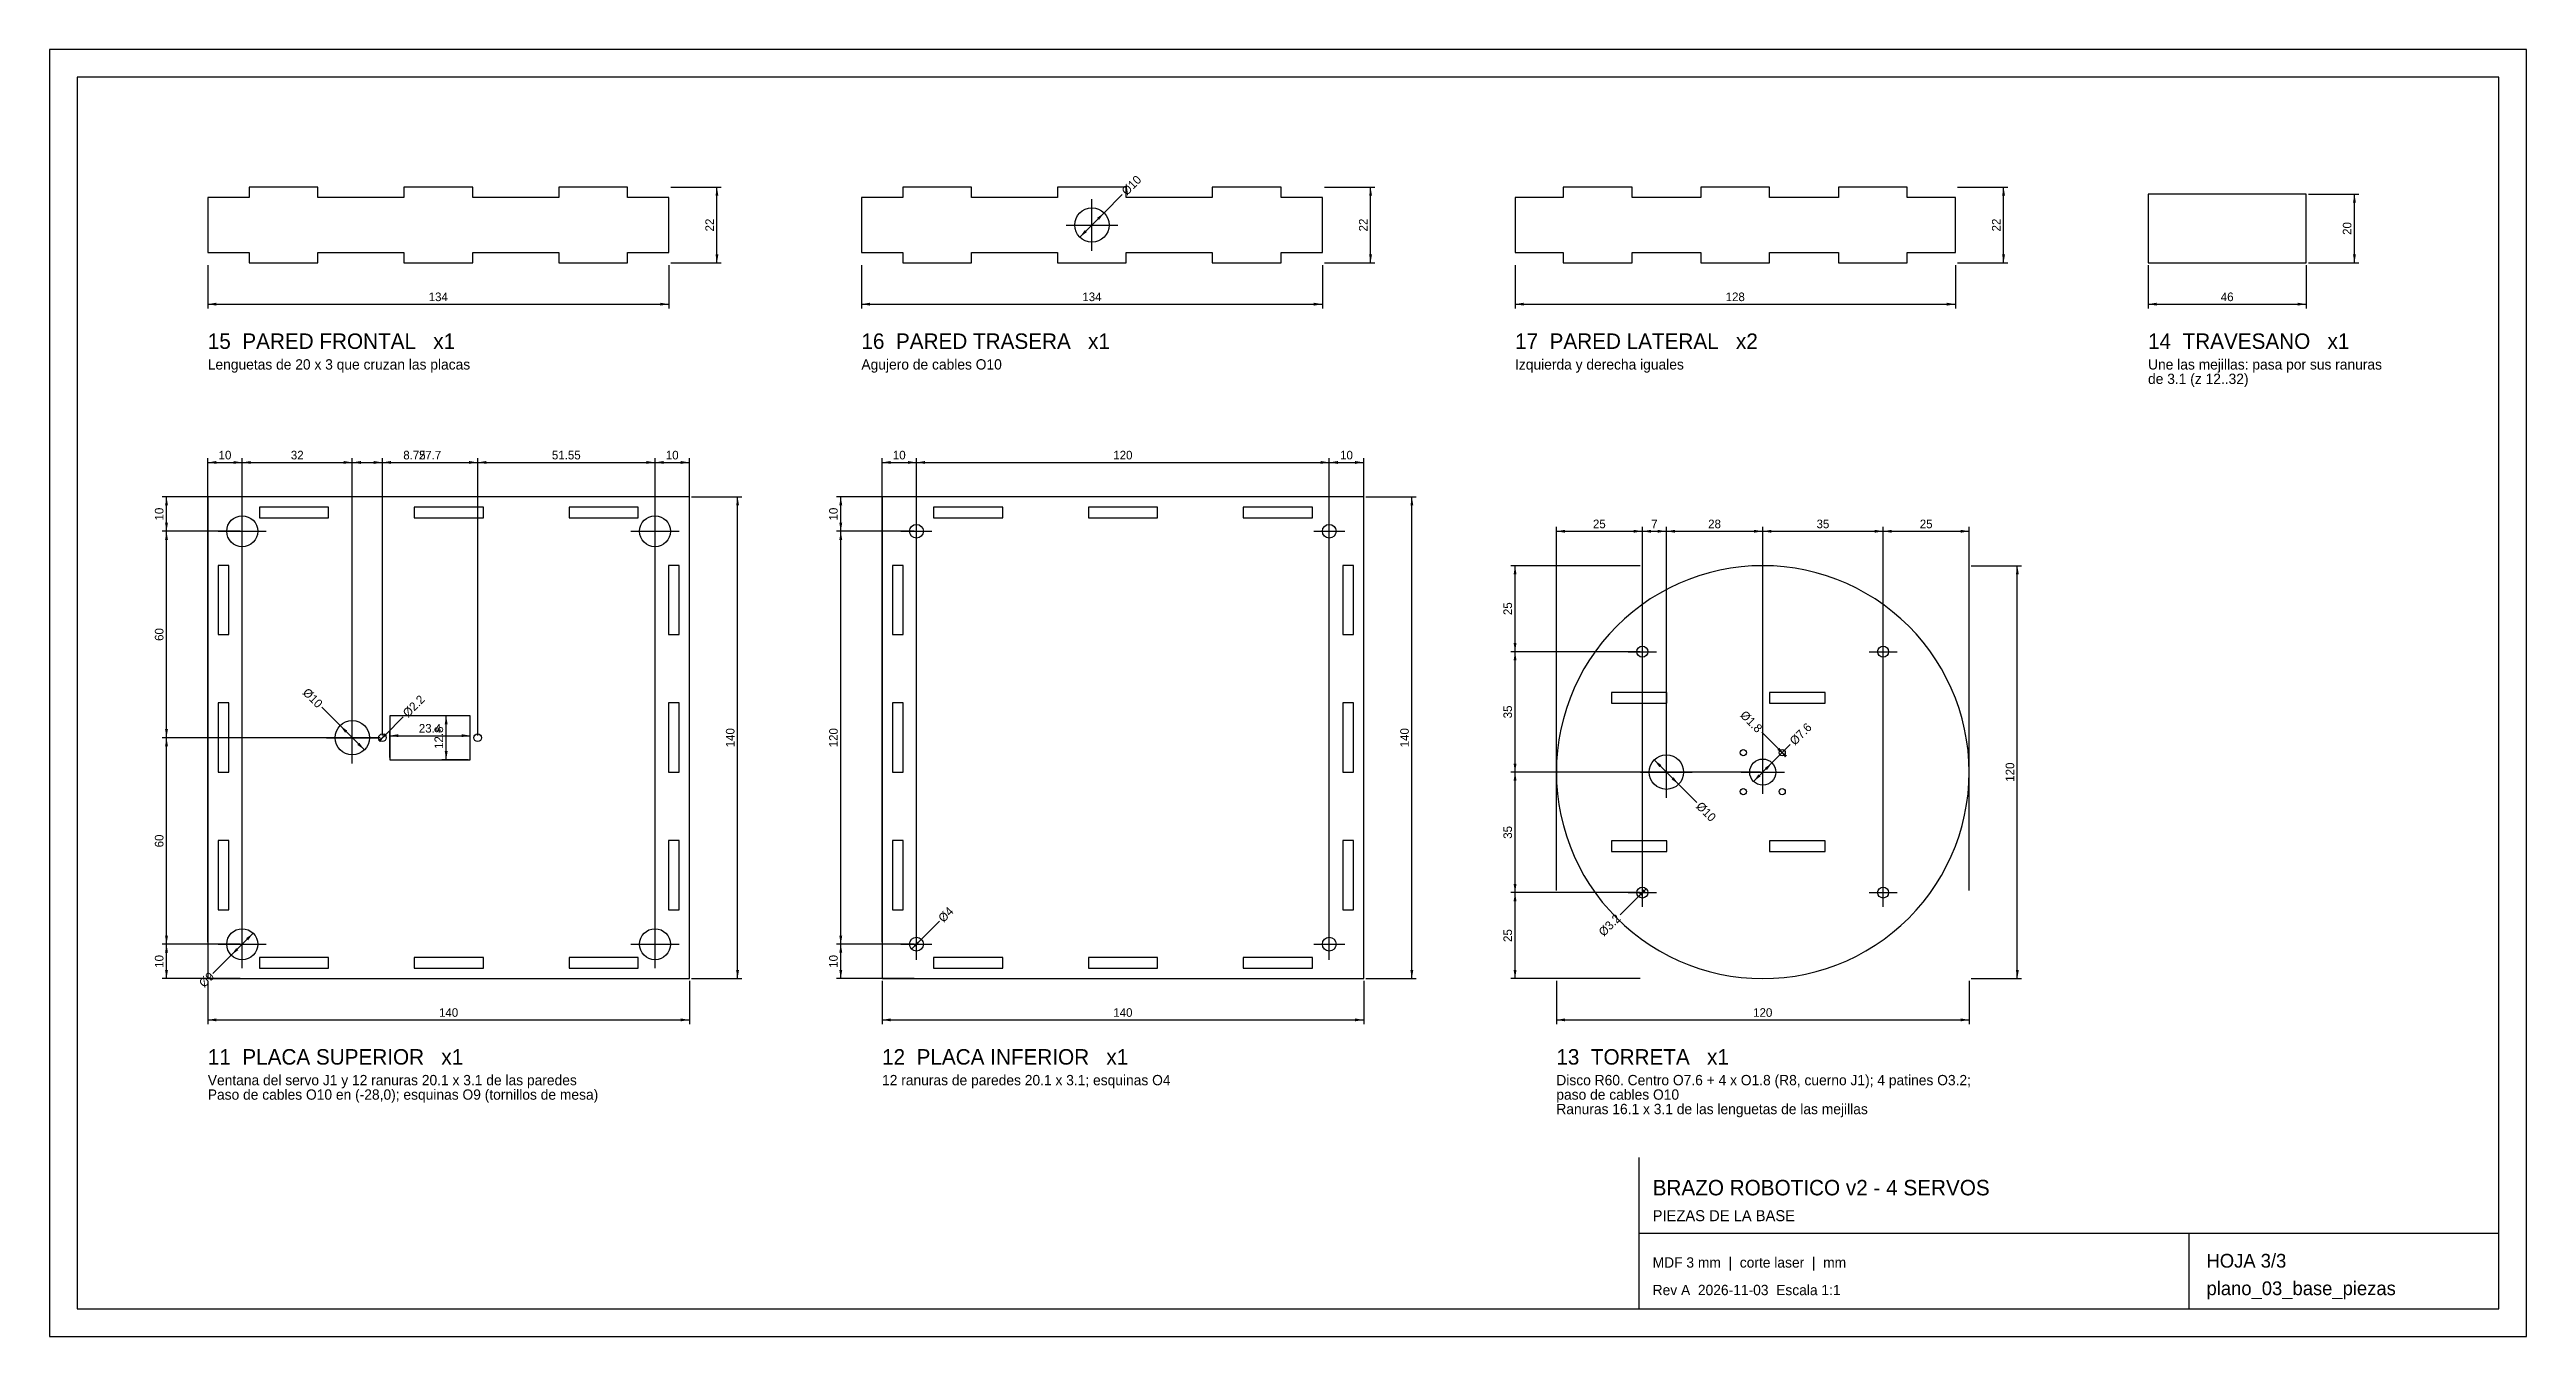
# Model space of a CAD drawing. Header units: millimetres. Extents: x 0 to 720, y 0 to 374.
import ezdxf

# ---------------------------------------------------------------- set-up
doc = ezdxf.new("R2010")
doc.units = ezdxf.units.MM
doc.linetypes.add('CENTER', pattern=[25, 16, -3, 3, -3])
for name, color, linetype in [('CONTORNO', 7, 'Continuous'), ('COTAS', 4, 'Continuous'), ('EJES', 1, 'CENTER'), ('MARCO', 7, 'Continuous'), ('TEXTO', 3, 'Continuous')]:
    doc.layers.add(name, color=color, linetype=linetype)
doc.dimstyles.new('ESC1_0', dxfattribs={"dimtxt": 2.5, "dimasz": 2.5, "dimexe": 1.25, "dimexo": 0.625, "dimtad": 1, "dimdsep": 46, "dimtxsty": 'Standard', "dimcen": 2.5, "dimadec": 0, "dimazin": 0, "dimtfac": 1, "dimtdec": 4, "dimtmove": 0, "dimatfit": 3, "dimfxl": 1, "dimtzin": 0, "dimarcsym": 0})

# ---------------------------------------------------------------- blocks, each defined once
blk = doc.blocks.new('*D1')
at = {"layer": 'COTAS', "color": 0}
for p, q in [((46, 103.38), (46, 90.75)), ((186, 103.38), (186, 90.75)), ((46, 92), (186, 92))]:
    blk.add_line(p, q, dxfattribs=at)
for points in [[(46, 92), (48.5, 91.58), (48.5, 92.42)], [(186, 92), (183.5, 92.42), (183.5, 91.58)]]:
    blk.add_solid(points, dxfattribs=at)
at = {"layer": 'COTAS', "color": 0, "insert": (116, 94.12), "char_height": 2.5, "attachment_point": 5}
blk.add_mtext('140', dxfattribs=at)
blk = doc.blocks.new('*D2')
at = {"layer": 'COTAS', "color": 0}
for p, q in [((186.62, 244), (201.25, 244)), ((200, 104), (200, 244)), ((186.62, 104), (201.25, 104))]:
    blk.add_line(p, q, dxfattribs=at)
for points in [[(200, 244), (199.58, 241.5), (200.42, 241.5)], [(200, 104), (200.42, 106.5), (199.58, 106.5)]]:
    blk.add_solid(points, dxfattribs=at)
at = {"layer": 'COTAS', "color": 0, "insert": (197.88, 174), "char_height": 2.5, "attachment_point": 5, "rotation": 90}
blk.add_mtext('140', dxfattribs=at)
blk = doc.blocks.new('*D3')
at = {"layer": 'COTAS', "color": 0}
for p, q in [((46, 114.62), (46, 255.25)), ((46, 254), (56, 254)), ((56, 114.62), (56, 255.25))]:
    blk.add_line(p, q, dxfattribs=at)
for points in [[(46, 254), (48.5, 253.58), (48.5, 254.42)], [(56, 254), (53.5, 254.42), (53.5, 253.58)]]:
    blk.add_solid(points, dxfattribs=at)
at = {"layer": 'COTAS', "color": 0, "insert": (51, 256.12), "char_height": 2.5, "attachment_point": 5}
blk.add_mtext('10', dxfattribs=at)
blk = doc.blocks.new('*D4')
at = {"layer": 'COTAS', "color": 0}
for p, q in [((56, 114.62), (56, 255.25)), ((56, 254), (88, 254)), ((88, 174.62), (88, 255.25))]:
    blk.add_line(p, q, dxfattribs=at)
for points in [[(56, 254), (58.5, 253.58), (58.5, 254.42)], [(88, 254), (85.5, 254.42), (85.5, 253.58)]]:
    blk.add_solid(points, dxfattribs=at)
at = {"layer": 'COTAS', "color": 0, "insert": (72, 256.12), "char_height": 2.5, "attachment_point": 5}
blk.add_mtext('32', dxfattribs=at)
blk = doc.blocks.new('*D5')
at = {"layer": 'COTAS', "color": 0}
for p, q in [((88, 174.62), (88, 255.25)), ((88, 254), (96.75, 254)), ((96.75, 174.62), (96.75, 255.25)), ((96.75, 254), (101.75, 254))]:
    blk.add_line(p, q, dxfattribs=at)
for points in [[(88, 254), (90.5, 253.58), (90.5, 254.42)], [(96.75, 254), (94.25, 254.42), (94.25, 253.58)]]:
    blk.add_solid(points, dxfattribs=at)
at = {"layer": 'COTAS', "color": 0, "insert": (106.08, 256.12), "char_height": 2.5, "attachment_point": 5}
blk.add_mtext('8.75', dxfattribs=at)
blk = doc.blocks.new('*D6')
at = {"layer": 'COTAS', "color": 0}
for p, q in [((96.75, 174.62), (96.75, 255.25)), ((96.75, 254), (124.45, 254)), ((124.45, 174.62), (124.45, 255.25))]:
    blk.add_line(p, q, dxfattribs=at)
for points in [[(96.75, 254), (99.25, 253.58), (99.25, 254.42)], [(124.45, 254), (121.95, 254.42), (121.95, 253.58)]]:
    blk.add_solid(points, dxfattribs=at)
at = {"layer": 'COTAS', "color": 0, "insert": (110.6, 256.12), "char_height": 2.5, "attachment_point": 5}
blk.add_mtext('27.7', dxfattribs=at)
blk = doc.blocks.new('*D7')
at = {"layer": 'COTAS', "color": 0}
for p, q in [((124.45, 174.62), (124.45, 255.25)), ((124.45, 254), (176, 254)), ((176, 114.62), (176, 255.25))]:
    blk.add_line(p, q, dxfattribs=at)
for points in [[(124.45, 254), (126.95, 253.58), (126.95, 254.42)], [(176, 254), (173.5, 254.42), (173.5, 253.58)]]:
    blk.add_solid(points, dxfattribs=at)
at = {"layer": 'COTAS', "color": 0, "insert": (150.22, 256.12), "char_height": 2.5, "attachment_point": 5}
blk.add_mtext('51.55', dxfattribs=at)
blk = doc.blocks.new('*D8')
at = {"layer": 'COTAS', "color": 0}
for p, q in [((176, 114.62), (176, 255.25)), ((176, 254), (186, 254)), ((186, 114.62), (186, 255.25))]:
    blk.add_line(p, q, dxfattribs=at)
for points in [[(176, 254), (178.5, 253.58), (178.5, 254.42)], [(186, 254), (183.5, 254.42), (183.5, 253.58)]]:
    blk.add_solid(points, dxfattribs=at)
at = {"layer": 'COTAS', "color": 0, "insert": (181, 256.12), "char_height": 2.5, "attachment_point": 5}
blk.add_mtext('10', dxfattribs=at)
blk = doc.blocks.new('*D9')
at = {"layer": 'COTAS', "color": 0}
for p, q in [((55.38, 114), (32.75, 114)), ((34, 104), (34, 114)), ((55.38, 104), (32.75, 104))]:
    blk.add_line(p, q, dxfattribs=at)
for points in [[(34, 114), (33.58, 111.5), (34.42, 111.5)], [(34, 104), (34.42, 106.5), (33.58, 106.5)]]:
    blk.add_solid(points, dxfattribs=at)
at = {"layer": 'COTAS', "color": 0, "insert": (31.88, 109), "char_height": 2.5, "attachment_point": 5, "rotation": 90}
blk.add_mtext('10', dxfattribs=at)
blk = doc.blocks.new('*D10')
at = {"layer": 'COTAS', "color": 0}
for p, q in [((96.12, 174), (32.75, 174)), ((34, 114), (34, 174)), ((55.38, 114), (32.75, 114))]:
    blk.add_line(p, q, dxfattribs=at)
for points in [[(34, 174), (33.58, 171.5), (34.42, 171.5)], [(34, 114), (34.42, 116.5), (33.58, 116.5)]]:
    blk.add_solid(points, dxfattribs=at)
at = {"layer": 'COTAS', "color": 0, "insert": (31.88, 144), "char_height": 2.5, "attachment_point": 5, "rotation": 90}
blk.add_mtext('60', dxfattribs=at)
blk = doc.blocks.new('*D11')
at = {"layer": 'COTAS', "color": 0}
for p, q in [((55.38, 234), (32.75, 234)), ((34, 174), (34, 234)), ((96.12, 174), (32.75, 174))]:
    blk.add_line(p, q, dxfattribs=at)
for points in [[(34, 234), (33.58, 231.5), (34.42, 231.5)], [(34, 174), (34.42, 176.5), (33.58, 176.5)]]:
    blk.add_solid(points, dxfattribs=at)
at = {"layer": 'COTAS', "color": 0, "insert": (31.88, 204), "char_height": 2.5, "attachment_point": 5, "rotation": 90}
blk.add_mtext('60', dxfattribs=at)
blk = doc.blocks.new('*D12')
at = {"layer": 'COTAS', "color": 0}
for p, q in [((55.38, 244), (32.75, 244)), ((34, 234), (34, 244)), ((55.38, 234), (32.75, 234))]:
    blk.add_line(p, q, dxfattribs=at)
for points in [[(34, 244), (33.58, 241.5), (34.42, 241.5)], [(34, 234), (34.42, 236.5), (33.58, 236.5)]]:
    blk.add_solid(points, dxfattribs=at)
at = {"layer": 'COTAS', "color": 0, "insert": (31.88, 239), "char_height": 2.5, "attachment_point": 5, "rotation": 90}
blk.add_mtext('10', dxfattribs=at)
blk = doc.blocks.new('*D13')
at = {"layer": 'COTAS', "color": 0}
for p, q in [((97.53, 174.78), (102.83, 180.08)), ((95.97, 173.22), (97.53, 174.78))]:
    blk.add_line(p, q, dxfattribs=at)
for points in [[(97.53, 174.78), (95.47, 173.3), (96.05, 172.72)], [(95.97, 173.22), (98.03, 174.7), (97.45, 175.28)]]:
    blk.add_solid(points, dxfattribs=at)
at = {"layer": 'COTAS', "color": 0, "insert": (105.9, 183.15), "char_height": 2.5, "attachment_point": 5, "rotation": 45}
blk.add_mtext('%%c2.2', dxfattribs=at)
blk = doc.blocks.new('*D14')
at = {"layer": 'COTAS', "color": 0}
for p, q in [((84.46, 177.54), (79.16, 182.84)), ((91.54, 170.46), (84.46, 177.54))]:
    blk.add_line(p, q, dxfattribs=at)
for points in [[(84.46, 177.54), (85.94, 175.47), (86.53, 176.06)], [(91.54, 170.46), (90.06, 172.53), (89.47, 171.94)]]:
    blk.add_solid(points, dxfattribs=at)
at = {"layer": 'COTAS', "color": 0, "insert": (76.48, 185.52), "char_height": 2.5, "attachment_point": 5, "rotation": 315}
blk.add_mtext('%%c10', dxfattribs=at)
blk = doc.blocks.new('*D15')
at = {"layer": 'COTAS', "color": 0}
for p, q in [((59.18, 117.18), (52.82, 110.82)), ((52.82, 110.82), (47.51, 105.51))]:
    blk.add_line(p, q, dxfattribs=at)
for points in [[(59.18, 117.18), (57.12, 115.71), (57.71, 115.12)], [(52.82, 110.82), (54.88, 112.29), (54.29, 112.88)]]:
    blk.add_solid(points, dxfattribs=at)
at = {"layer": 'COTAS', "color": 0, "insert": (45.66, 103.66), "char_height": 2.5, "attachment_point": 5, "rotation": 45}
blk.add_mtext('%%c9', dxfattribs=at)
blk = doc.blocks.new('*D16')
at = {"layer": 'COTAS', "color": 0}
for p, q in [((98.9, 168.22), (98.9, 175.85)), ((98.9, 174.6), (122.3, 174.6)), ((122.3, 168.22), (122.3, 175.85))]:
    blk.add_line(p, q, dxfattribs=at)
for points in [[(98.9, 174.6), (101.4, 174.18), (101.4, 175.02)], [(122.3, 174.6), (119.8, 175.02), (119.8, 174.18)]]:
    blk.add_solid(points, dxfattribs=at)
at = {"layer": 'COTAS', "color": 0, "insert": (110.6, 176.72), "char_height": 2.5, "attachment_point": 5}
blk.add_mtext('23.4', dxfattribs=at)
blk = doc.blocks.new('*D17')
at = {"layer": 'COTAS', "color": 0}
for p, q in [((121.67, 180.4), (114.05, 180.4)), ((115.3, 167.6), (115.3, 180.4)), ((121.67, 167.6), (114.05, 167.6))]:
    blk.add_line(p, q, dxfattribs=at)
for points in [[(115.3, 180.4), (114.88, 177.9), (115.72, 177.9)], [(115.3, 167.6), (115.72, 170.1), (114.88, 170.1)]]:
    blk.add_solid(points, dxfattribs=at)
at = {"layer": 'COTAS', "color": 0, "insert": (113.17, 174), "char_height": 2.5, "attachment_point": 5, "rotation": 90}
blk.add_mtext('12.8', dxfattribs=at)
blk = doc.blocks.new('*D18')
at = {"layer": 'COTAS', "color": 0}
for p, q in [((242, 103.38), (242, 90.75)), ((382, 103.38), (382, 90.75)), ((242, 92), (382, 92))]:
    blk.add_line(p, q, dxfattribs=at)
for points in [[(242, 92), (244.5, 91.58), (244.5, 92.42)], [(382, 92), (379.5, 92.42), (379.5, 91.58)]]:
    blk.add_solid(points, dxfattribs=at)
at = {"layer": 'COTAS', "color": 0, "insert": (312, 94.12), "char_height": 2.5, "attachment_point": 5}
blk.add_mtext('140', dxfattribs=at)
blk = doc.blocks.new('*D19')
at = {"layer": 'COTAS', "color": 0}
for p, q in [((382.62, 244), (397.25, 244)), ((396, 104), (396, 244)), ((382.62, 104), (397.25, 104))]:
    blk.add_line(p, q, dxfattribs=at)
for points in [[(396, 244), (395.58, 241.5), (396.42, 241.5)], [(396, 104), (396.42, 106.5), (395.58, 106.5)]]:
    blk.add_solid(points, dxfattribs=at)
at = {"layer": 'COTAS', "color": 0, "insert": (393.88, 174), "char_height": 2.5, "attachment_point": 5, "rotation": 90}
blk.add_mtext('140', dxfattribs=at)
blk = doc.blocks.new('*D20')
at = {"layer": 'COTAS', "color": 0}
for p, q in [((242, 114.62), (242, 255.25)), ((242, 254), (252, 254)), ((252, 114.62), (252, 255.25))]:
    blk.add_line(p, q, dxfattribs=at)
for points in [[(242, 254), (244.5, 253.58), (244.5, 254.42)], [(252, 254), (249.5, 254.42), (249.5, 253.58)]]:
    blk.add_solid(points, dxfattribs=at)
at = {"layer": 'COTAS', "color": 0, "insert": (247, 256.12), "char_height": 2.5, "attachment_point": 5}
blk.add_mtext('10', dxfattribs=at)
blk = doc.blocks.new('*D21')
at = {"layer": 'COTAS', "color": 0}
for p, q in [((252, 114.62), (252, 255.25)), ((252, 254), (372, 254)), ((372, 114.62), (372, 255.25))]:
    blk.add_line(p, q, dxfattribs=at)
for points in [[(252, 254), (254.5, 253.58), (254.5, 254.42)], [(372, 254), (369.5, 254.42), (369.5, 253.58)]]:
    blk.add_solid(points, dxfattribs=at)
at = {"layer": 'COTAS', "color": 0, "insert": (312, 256.12), "char_height": 2.5, "attachment_point": 5}
blk.add_mtext('120', dxfattribs=at)
blk = doc.blocks.new('*D22')
at = {"layer": 'COTAS', "color": 0}
for p, q in [((372, 114.62), (372, 255.25)), ((372, 254), (382, 254)), ((382, 114.62), (382, 255.25))]:
    blk.add_line(p, q, dxfattribs=at)
for points in [[(372, 254), (374.5, 253.58), (374.5, 254.42)], [(382, 254), (379.5, 254.42), (379.5, 253.58)]]:
    blk.add_solid(points, dxfattribs=at)
at = {"layer": 'COTAS', "color": 0, "insert": (377, 256.12), "char_height": 2.5, "attachment_point": 5}
blk.add_mtext('10', dxfattribs=at)
blk = doc.blocks.new('*D23')
at = {"layer": 'COTAS', "color": 0}
for p, q in [((251.38, 114), (228.75, 114)), ((230, 104), (230, 114)), ((251.38, 104), (228.75, 104))]:
    blk.add_line(p, q, dxfattribs=at)
for points in [[(230, 114), (229.58, 111.5), (230.42, 111.5)], [(230, 104), (230.42, 106.5), (229.58, 106.5)]]:
    blk.add_solid(points, dxfattribs=at)
at = {"layer": 'COTAS', "color": 0, "insert": (227.88, 109), "char_height": 2.5, "attachment_point": 5, "rotation": 90}
blk.add_mtext('10', dxfattribs=at)
blk = doc.blocks.new('*D24')
at = {"layer": 'COTAS', "color": 0}
for p, q in [((251.38, 234), (228.75, 234)), ((230, 114), (230, 234)), ((251.38, 114), (228.75, 114))]:
    blk.add_line(p, q, dxfattribs=at)
for points in [[(230, 234), (229.58, 231.5), (230.42, 231.5)], [(230, 114), (230.42, 116.5), (229.58, 116.5)]]:
    blk.add_solid(points, dxfattribs=at)
at = {"layer": 'COTAS', "color": 0, "insert": (227.88, 174), "char_height": 2.5, "attachment_point": 5, "rotation": 90}
blk.add_mtext('120', dxfattribs=at)
blk = doc.blocks.new('*D25')
at = {"layer": 'COTAS', "color": 0}
for p, q in [((251.38, 244), (228.75, 244)), ((230, 234), (230, 244)), ((251.38, 234), (228.75, 234))]:
    blk.add_line(p, q, dxfattribs=at)
for points in [[(230, 244), (229.58, 241.5), (230.42, 241.5)], [(230, 234), (230.42, 236.5), (229.58, 236.5)]]:
    blk.add_solid(points, dxfattribs=at)
at = {"layer": 'COTAS', "color": 0, "insert": (227.88, 239), "char_height": 2.5, "attachment_point": 5, "rotation": 90}
blk.add_mtext('10', dxfattribs=at)
blk = doc.blocks.new('*D26')
at = {"layer": 'COTAS', "color": 0}
for p, q in [((250.59, 112.59), (253.41, 115.41)), ((253.41, 115.41), (258.72, 120.72))]:
    blk.add_line(p, q, dxfattribs=at)
for points in [[(253.41, 115.41), (251.35, 113.94), (251.94, 113.35)], [(250.59, 112.59), (252.65, 114.06), (252.06, 114.65)]]:
    blk.add_solid(points, dxfattribs=at)
at = {"layer": 'COTAS', "color": 0, "insert": (260.57, 122.57), "char_height": 2.5, "attachment_point": 5, "rotation": 45}
blk.add_mtext('%%c4', dxfattribs=at)
blk = doc.blocks.new('*D27')
at = {"layer": 'COTAS', "color": 0}
for p, q in [((438, 103.38), (438, 90.75)), ((558, 103.38), (558, 90.75)), ((438, 92), (558, 92))]:
    blk.add_line(p, q, dxfattribs=at)
for points in [[(438, 92), (440.5, 91.58), (440.5, 92.42)], [(558, 92), (555.5, 92.42), (555.5, 91.58)]]:
    blk.add_solid(points, dxfattribs=at)
at = {"layer": 'COTAS', "color": 0, "insert": (498, 94.12), "char_height": 2.5, "attachment_point": 5}
blk.add_mtext('120', dxfattribs=at)
blk = doc.blocks.new('*D28')
at = {"layer": 'COTAS', "color": 0}
for p, q in [((558.62, 224), (573.25, 224)), ((572, 104), (572, 224)), ((558.62, 104), (573.25, 104))]:
    blk.add_line(p, q, dxfattribs=at)
for points in [[(572, 224), (571.58, 221.5), (572.42, 221.5)], [(572, 104), (572.42, 106.5), (571.58, 106.5)]]:
    blk.add_solid(points, dxfattribs=at)
at = {"layer": 'COTAS', "color": 0, "insert": (569.88, 164), "char_height": 2.5, "attachment_point": 5, "rotation": 90}
blk.add_mtext('120', dxfattribs=at)
blk = doc.blocks.new('*D29')
at = {"layer": 'COTAS', "color": 0}
for p, q in [((438, 129.62), (438, 235.25)), ((438, 234), (463, 234)), ((463, 129.62), (463, 235.25))]:
    blk.add_line(p, q, dxfattribs=at)
for points in [[(438, 234), (440.5, 233.58), (440.5, 234.42)], [(463, 234), (460.5, 234.42), (460.5, 233.58)]]:
    blk.add_solid(points, dxfattribs=at)
at = {"layer": 'COTAS', "color": 0, "insert": (450.5, 236.12), "char_height": 2.5, "attachment_point": 5}
blk.add_mtext('25', dxfattribs=at)
blk = doc.blocks.new('*D30')
at = {"layer": 'COTAS', "color": 0}
for p, q in [((463, 129.62), (463, 235.25)), ((463, 234), (470, 234)), ((470, 164.62), (470, 235.25))]:
    blk.add_line(p, q, dxfattribs=at)
for points in [[(463, 234), (465.5, 233.58), (465.5, 234.42)], [(470, 234), (467.5, 234.42), (467.5, 233.58)]]:
    blk.add_solid(points, dxfattribs=at)
at = {"layer": 'COTAS', "color": 0, "insert": (466.5, 236.12), "char_height": 2.5, "attachment_point": 5}
blk.add_mtext('7', dxfattribs=at)
blk = doc.blocks.new('*D31')
at = {"layer": 'COTAS', "color": 0}
for p, q in [((470, 164.62), (470, 235.25)), ((470, 234), (498, 234)), ((498, 164.62), (498, 235.25))]:
    blk.add_line(p, q, dxfattribs=at)
for points in [[(470, 234), (472.5, 233.58), (472.5, 234.42)], [(498, 234), (495.5, 234.42), (495.5, 233.58)]]:
    blk.add_solid(points, dxfattribs=at)
at = {"layer": 'COTAS', "color": 0, "insert": (484, 236.12), "char_height": 2.5, "attachment_point": 5}
blk.add_mtext('28', dxfattribs=at)
blk = doc.blocks.new('*D32')
at = {"layer": 'COTAS', "color": 0}
for p, q in [((498, 164.62), (498, 235.25)), ((498, 234), (533, 234)), ((533, 129.62), (533, 235.25))]:
    blk.add_line(p, q, dxfattribs=at)
for points in [[(498, 234), (500.5, 233.58), (500.5, 234.42)], [(533, 234), (530.5, 234.42), (530.5, 233.58)]]:
    blk.add_solid(points, dxfattribs=at)
at = {"layer": 'COTAS', "color": 0, "insert": (515.5, 236.12), "char_height": 2.5, "attachment_point": 5}
blk.add_mtext('35', dxfattribs=at)
blk = doc.blocks.new('*D33')
at = {"layer": 'COTAS', "color": 0}
for p, q in [((533, 129.62), (533, 235.25)), ((533, 234), (558, 234)), ((558, 129.62), (558, 235.25))]:
    blk.add_line(p, q, dxfattribs=at)
for points in [[(533, 234), (535.5, 233.58), (535.5, 234.42)], [(558, 234), (555.5, 234.42), (555.5, 233.58)]]:
    blk.add_solid(points, dxfattribs=at)
at = {"layer": 'COTAS', "color": 0, "insert": (545.5, 236.12), "char_height": 2.5, "attachment_point": 5}
blk.add_mtext('25', dxfattribs=at)
blk = doc.blocks.new('*D34')
at = {"layer": 'COTAS', "color": 0}
for p, q in [((462.38, 129), (424.75, 129)), ((426, 104), (426, 129)), ((462.38, 104), (424.75, 104))]:
    blk.add_line(p, q, dxfattribs=at)
for points in [[(426, 129), (425.58, 126.5), (426.42, 126.5)], [(426, 104), (426.42, 106.5), (425.58, 106.5)]]:
    blk.add_solid(points, dxfattribs=at)
at = {"layer": 'COTAS', "color": 0, "insert": (423.88, 116.5), "char_height": 2.5, "attachment_point": 5, "rotation": 90}
blk.add_mtext('25', dxfattribs=at)
blk = doc.blocks.new('*D35')
at = {"layer": 'COTAS', "color": 0}
for p, q in [((497.38, 164), (424.75, 164)), ((426, 129), (426, 164)), ((462.38, 129), (424.75, 129))]:
    blk.add_line(p, q, dxfattribs=at)
for points in [[(426, 164), (425.58, 161.5), (426.42, 161.5)], [(426, 129), (426.42, 131.5), (425.58, 131.5)]]:
    blk.add_solid(points, dxfattribs=at)
at = {"layer": 'COTAS', "color": 0, "insert": (423.88, 146.5), "char_height": 2.5, "attachment_point": 5, "rotation": 90}
blk.add_mtext('35', dxfattribs=at)
blk = doc.blocks.new('*D36')
at = {"layer": 'COTAS', "color": 0}
for p, q in [((462.38, 199), (424.75, 199)), ((426, 164), (426, 199)), ((497.38, 164), (424.75, 164))]:
    blk.add_line(p, q, dxfattribs=at)
for points in [[(426, 199), (425.58, 196.5), (426.42, 196.5)], [(426, 164), (426.42, 166.5), (425.58, 166.5)]]:
    blk.add_solid(points, dxfattribs=at)
at = {"layer": 'COTAS', "color": 0, "insert": (423.88, 181.5), "char_height": 2.5, "attachment_point": 5, "rotation": 90}
blk.add_mtext('35', dxfattribs=at)
blk = doc.blocks.new('*D37')
at = {"layer": 'COTAS', "color": 0}
for p, q in [((462.38, 224), (424.75, 224)), ((426, 199), (426, 224)), ((462.38, 199), (424.75, 199))]:
    blk.add_line(p, q, dxfattribs=at)
for points in [[(426, 224), (425.58, 221.5), (426.42, 221.5)], [(426, 199), (426.42, 201.5), (425.58, 201.5)]]:
    blk.add_solid(points, dxfattribs=at)
at = {"layer": 'COTAS', "color": 0, "insert": (423.88, 211.5), "char_height": 2.5, "attachment_point": 5, "rotation": 90}
blk.add_mtext('25', dxfattribs=at)
blk = doc.blocks.new('*D38')
at = {"layer": 'COTAS', "color": 0}
for p, q in [((495.31, 161.31), (500.69, 166.69)), ((500.69, 166.69), (505.99, 171.99))]:
    blk.add_line(p, q, dxfattribs=at)
for points in [[(500.69, 166.69), (498.62, 165.21), (499.21, 164.62)], [(495.31, 161.31), (497.38, 162.79), (496.79, 163.38)]]:
    blk.add_solid(points, dxfattribs=at)
at = {"layer": 'COTAS', "color": 0, "insert": (509.05, 175.05), "char_height": 2.5, "attachment_point": 5, "rotation": 45}
blk.add_mtext('%%c7.6', dxfattribs=at)
blk = doc.blocks.new('*D39')
at = {"layer": 'COTAS', "color": 0}
for p, q in [((503.02, 170.29), (497.71, 175.59)), ((504.29, 169.02), (503.02, 170.29))]:
    blk.add_line(p, q, dxfattribs=at)
for points in [[(504.29, 169.02), (502.82, 171.08), (502.23, 170.49)], [(503.02, 170.29), (504.49, 168.23), (505.08, 168.82)]]:
    blk.add_solid(points, dxfattribs=at)
at = {"layer": 'COTAS', "color": 0, "insert": (494.65, 178.65), "char_height": 2.5, "attachment_point": 5, "rotation": 315.04501}
blk.add_mtext('%%c1.8', dxfattribs=at)
blk = doc.blocks.new('*D40')
at = {"layer": 'COTAS', "color": 0}
for p, q in [((464.13, 130.13), (461.87, 127.87)), ((461.87, 127.87), (456.57, 122.57))]:
    blk.add_line(p, q, dxfattribs=at)
for points in [[(461.87, 127.87), (463.93, 129.34), (463.34, 129.93)], [(464.13, 130.13), (462.07, 128.66), (462.66, 128.07)]]:
    blk.add_solid(points, dxfattribs=at)
at = {"layer": 'COTAS', "color": 0, "insert": (453.5, 119.5), "char_height": 2.5, "attachment_point": 5, "rotation": 45}
blk.add_mtext('%%c3.2', dxfattribs=at)
blk = doc.blocks.new('*D41')
at = {"layer": 'COTAS', "color": 0}
for p, q in [((466.46, 167.54), (473.54, 160.46)), ((473.54, 160.46), (478.84, 155.16))]:
    blk.add_line(p, q, dxfattribs=at)
for points in [[(466.46, 167.54), (467.94, 165.47), (468.53, 166.06)], [(473.54, 160.46), (472.06, 162.53), (471.47, 161.94)]]:
    blk.add_solid(points, dxfattribs=at)
at = {"layer": 'COTAS', "color": 0, "insert": (481.52, 152.48), "char_height": 2.5, "attachment_point": 5, "rotation": 315}
blk.add_mtext('%%c10', dxfattribs=at)
blk = doc.blocks.new('*D42')
at = {"layer": 'COTAS', "color": 0}
for p, q in [((610, 311.38), (610, 298.75)), ((656, 311.38), (656, 298.75)), ((610, 300), (656, 300))]:
    blk.add_line(p, q, dxfattribs=at)
for points in [[(610, 300), (612.5, 299.58), (612.5, 300.42)], [(656, 300), (653.5, 300.42), (653.5, 299.58)]]:
    blk.add_solid(points, dxfattribs=at)
at = {"layer": 'COTAS', "color": 0, "insert": (633, 302.12), "char_height": 2.5, "attachment_point": 5}
blk.add_mtext('46', dxfattribs=at)
blk = doc.blocks.new('*D43')
at = {"layer": 'COTAS', "color": 0}
for p, q in [((656.62, 332), (671.25, 332)), ((670, 312), (670, 332)), ((656.62, 312), (671.25, 312))]:
    blk.add_line(p, q, dxfattribs=at)
for points in [[(670, 332), (669.58, 329.5), (670.42, 329.5)], [(670, 312), (670.42, 314.5), (669.58, 314.5)]]:
    blk.add_solid(points, dxfattribs=at)
at = {"layer": 'COTAS', "color": 0, "insert": (667.88, 322), "char_height": 2.5, "attachment_point": 5, "rotation": 90}
blk.add_mtext('20', dxfattribs=at)
blk = doc.blocks.new('*D44')
at = {"layer": 'COTAS', "color": 0}
for p, q in [((46, 311.38), (46, 298.75)), ((180, 311.38), (180, 298.75)), ((46, 300), (180, 300))]:
    blk.add_line(p, q, dxfattribs=at)
for points in [[(46, 300), (48.5, 299.58), (48.5, 300.42)], [(180, 300), (177.5, 300.42), (177.5, 299.58)]]:
    blk.add_solid(points, dxfattribs=at)
at = {"layer": 'COTAS', "color": 0, "insert": (113, 302.12), "char_height": 2.5, "attachment_point": 5}
blk.add_mtext('134', dxfattribs=at)
blk = doc.blocks.new('*D45')
at = {"layer": 'COTAS', "color": 0}
for p, q in [((180.62, 334), (195.25, 334)), ((194, 312), (194, 334)), ((180.62, 312), (195.25, 312))]:
    blk.add_line(p, q, dxfattribs=at)
for points in [[(194, 334), (193.58, 331.5), (194.42, 331.5)], [(194, 312), (194.42, 314.5), (193.58, 314.5)]]:
    blk.add_solid(points, dxfattribs=at)
at = {"layer": 'COTAS', "color": 0, "insert": (191.88, 323), "char_height": 2.5, "attachment_point": 5, "rotation": 90}
blk.add_mtext('22', dxfattribs=at)
blk = doc.blocks.new('*D46')
at = {"layer": 'COTAS', "color": 0}
for p, q in [((236, 311.38), (236, 298.75)), ((370, 311.38), (370, 298.75)), ((236, 300), (370, 300))]:
    blk.add_line(p, q, dxfattribs=at)
for points in [[(236, 300), (238.5, 299.58), (238.5, 300.42)], [(370, 300), (367.5, 300.42), (367.5, 299.58)]]:
    blk.add_solid(points, dxfattribs=at)
at = {"layer": 'COTAS', "color": 0, "insert": (303, 302.12), "char_height": 2.5, "attachment_point": 5}
blk.add_mtext('134', dxfattribs=at)
blk = doc.blocks.new('*D47')
at = {"layer": 'COTAS', "color": 0}
for p, q in [((370.62, 334), (385.25, 334)), ((384, 312), (384, 334)), ((370.62, 312), (385.25, 312))]:
    blk.add_line(p, q, dxfattribs=at)
for points in [[(384, 334), (383.58, 331.5), (384.42, 331.5)], [(384, 312), (384.42, 314.5), (383.58, 314.5)]]:
    blk.add_solid(points, dxfattribs=at)
at = {"layer": 'COTAS', "color": 0, "insert": (381.88, 323), "char_height": 2.5, "attachment_point": 5, "rotation": 90}
blk.add_mtext('22', dxfattribs=at)
blk = doc.blocks.new('*D48')
at = {"layer": 'COTAS', "color": 0}
for p, q in [((306.54, 326.54), (311.84, 331.84)), ((299.46, 319.46), (306.54, 326.54))]:
    blk.add_line(p, q, dxfattribs=at)
for points in [[(306.54, 326.54), (304.47, 325.06), (305.06, 324.47)], [(299.46, 319.46), (301.53, 320.94), (300.94, 321.53)]]:
    blk.add_solid(points, dxfattribs=at)
at = {"layer": 'COTAS', "color": 0, "insert": (314.52, 334.52), "char_height": 2.5, "attachment_point": 5, "rotation": 45}
blk.add_mtext('%%c10', dxfattribs=at)
blk = doc.blocks.new('*D49')
at = {"layer": 'COTAS', "color": 0}
for p, q in [((426, 311.38), (426, 298.75)), ((554, 311.38), (554, 298.75)), ((426, 300), (554, 300))]:
    blk.add_line(p, q, dxfattribs=at)
for points in [[(426, 300), (428.5, 299.58), (428.5, 300.42)], [(554, 300), (551.5, 300.42), (551.5, 299.58)]]:
    blk.add_solid(points, dxfattribs=at)
at = {"layer": 'COTAS', "color": 0, "insert": (490, 302.12), "char_height": 2.5, "attachment_point": 5}
blk.add_mtext('128', dxfattribs=at)
blk = doc.blocks.new('*D50')
at = {"layer": 'COTAS', "color": 0}
for p, q in [((554.62, 334), (569.25, 334)), ((568, 312), (568, 334)), ((554.62, 312), (569.25, 312))]:
    blk.add_line(p, q, dxfattribs=at)
for points in [[(568, 334), (567.58, 331.5), (568.42, 331.5)], [(568, 312), (568.42, 314.5), (567.58, 314.5)]]:
    blk.add_solid(points, dxfattribs=at)
at = {"layer": 'COTAS', "color": 0, "insert": (565.88, 323), "char_height": 2.5, "attachment_point": 5, "rotation": 90}
blk.add_mtext('22', dxfattribs=at)

msp = doc.modelspace()

# ---------------------------------------------------------------- linework, layer by layer
at = {"layer": 'CONTORNO'}
for points in [[(46, 315), (58, 315), (58, 312), (78, 312), (78, 315), (103, 315), (103, 312), (123, 312), (123, 315), (148, 315), (148, 312), (168, 312), (168, 315), (180, 315), (180, 331), (168, 331), (168, 334), (148, 334), (148, 331), (123, 331), (123, 334), (103, 334), (103, 331), (78, 331), (78, 334), (58, 334), (58, 331), (46, 331)], [(236, 315), (248, 315), (248, 312), (268, 312), (268, 315), (293, 315), (293, 312), (313, 312), (313, 315), (338, 315), (338, 312), (358, 312), (358, 315), (370, 315), (370, 331), (358, 331), (358, 334), (338, 334), (338, 331), (313, 331), (313, 334), (293, 334), (293, 331), (268, 331), (268, 334), (248, 334), (248, 331), (236, 331)], [(426, 315), (440, 315), (440, 312), (460, 312), (460, 315), (480, 315), (480, 312), (500, 312), (500, 315), (520, 315), (520, 312), (540, 312), (540, 315), (554, 315), (554, 331), (540, 331), (540, 334), (520, 334), (520, 331), (500, 331), (500, 334), (480, 334), (480, 331), (460, 331), (460, 334), (440, 334), (440, 331), (426, 331)], [(610, 312), (656, 312), (656, 332), (610, 332)], [(46, 104), (186, 104), (186, 244), (46, 244)], [(61, 237.9), (81.1, 237.9), (81.1, 241), (61, 241)], [(106, 237.9), (126.1, 237.9), (126.1, 241), (106, 241)], [(151, 237.9), (171.1, 237.9), (171.1, 241), (151, 241)], [(242, 104), (382, 104), (382, 244), (242, 244)], [(257, 237.9), (277.1, 237.9), (277.1, 241), (257, 241)], [(302, 237.9), (322.1, 237.9), (322.1, 241), (302, 241)], [(347, 237.9), (367.1, 237.9), (367.1, 241), (347, 241)], [(49, 204), (52.1, 204), (52.1, 224.1), (49, 224.1)], [(179.9, 204), (183, 204), (183, 224.1), (179.9, 224.1)], [(245, 204), (248.1, 204), (248.1, 224.1), (245, 224.1)], [(375.9, 204), (379, 204), (379, 224.1), (375.9, 224.1)], [(558, 164), (557.918, 167.14), (557.671, 170.272), (557.261, 173.386), (556.689, 176.475), (555.956, 179.529), (555.063, 182.541), (554.015, 185.502), (552.813, 188.404), (551.46, 191.239), (549.962, 194), (548.32, 196.678), (546.541, 199.267), (544.629, 201.759), (542.589, 204.148), (540.426, 206.426), (538.148, 208.589), (535.759, 210.629), (533.267, 212.541), (530.678, 214.32), (528, 215.962), (525.239, 217.46), (522.404, 218.813), (519.502, 220.015), (516.541, 221.063), (513.529, 221.956), (510.475, 222.689), (507.386, 223.261), (504.272, 223.671), (501.14, 223.918), (498, 224), (494.86, 223.918), (491.728, 223.671), (488.614, 223.261), (485.525, 222.689), (482.471, 221.956), (479.459, 221.063), (476.498, 220.015), (473.596, 218.813), (470.761, 217.46), (468, 215.962), (465.322, 214.32), (462.733, 212.541), (460.241, 210.629), (457.852, 208.589), (455.574, 206.426), (453.411, 204.148), (451.371, 201.759), (449.459, 199.267), (447.68, 196.678), (446.038, 194), (444.54, 191.239), (443.187, 188.404), (441.985, 185.502), (440.937, 182.541), (440.044, 179.529), (439.311, 176.475), (438.739, 173.386), (438.329, 170.272), (438.082, 167.14), (438, 164), (438.082, 160.86), (438.329, 157.728), (438.739, 154.614), (439.311, 151.525), (440.044, 148.471), (440.937, 145.459), (441.985, 142.498), (443.187, 139.596), (444.54, 136.761), (446.038, 134), (447.68, 131.322), (449.459, 128.733), (451.371, 126.241), (453.411, 123.852), (455.574, 121.574), (457.852, 119.411), (460.241, 117.371), (462.733, 115.459), (465.322, 113.68), (468, 112.038), (470.761, 110.54), (473.596, 109.187), (476.498, 107.985), (479.459, 106.937), (482.471, 106.044), (485.525, 105.311), (488.614, 104.739), (491.728, 104.329), (494.86, 104.082), (498, 104), (501.14, 104.082), (504.272, 104.329), (507.386, 104.739), (510.475, 105.311), (513.529, 106.044), (516.541, 106.937), (519.502, 107.985), (522.404, 109.187), (525.239, 110.54), (528, 112.038), (530.678, 113.68), (533.267, 115.459), (535.759, 117.371), (538.148, 119.411), (540.426, 121.574), (542.589, 123.852), (544.629, 126.241), (546.541, 128.733), (548.32, 131.322), (549.962, 134), (551.46, 136.761), (552.813, 139.596), (554.015, 142.498), (555.063, 145.459), (555.956, 148.471), (556.689, 151.525), (557.261, 154.614), (557.671, 157.728), (557.918, 160.86)], [(49, 164), (52.1, 164), (52.1, 184.1), (49, 184.1)], [(98.9, 167.6), (122.3, 167.6), (122.3, 180.4), (98.9, 180.4)], [(179.9, 164), (183, 164), (183, 184.1), (179.9, 184.1)], [(245, 164), (248.1, 164), (248.1, 184.1), (245, 184.1)], [(375.9, 164), (379, 164), (379, 184.1), (375.9, 184.1)], [(454, 184), (470.1, 184), (470.1, 187.1), (454, 187.1)], [(500, 184), (516.1, 184), (516.1, 187.1), (500, 187.1)], [(49, 124), (52.1, 124), (52.1, 144.1), (49, 144.1)], [(179.9, 124), (183, 124), (183, 144.1), (179.9, 144.1)], [(245, 124), (248.1, 124), (248.1, 144.1), (245, 144.1)], [(375.9, 124), (379, 124), (379, 144.1), (375.9, 144.1)], [(454, 140.9), (470.1, 140.9), (470.1, 144), (454, 144)], [(500, 140.9), (516.1, 140.9), (516.1, 144), (500, 144)], [(61, 107), (81.1, 107), (81.1, 110.1), (61, 110.1)], [(106, 107), (126.1, 107), (126.1, 110.1), (106, 110.1)], [(151, 107), (171.1, 107), (171.1, 110.1), (151, 110.1)], [(257, 107), (277.1, 107), (277.1, 110.1), (257, 110.1)], [(302, 107), (322.1, 107), (322.1, 110.1), (302, 110.1)], [(347, 107), (367.1, 107), (367.1, 110.1), (347, 110.1)]]:
    msp.add_lwpolyline(points, close=True, dxfattribs=at)
for centre, radius in [((303, 323), 5), ((56, 234), 4.5), ((176, 234), 4.5), ((252, 234), 2), ((372, 234), 2), ((463, 199), 1.6), ((533, 199), 1.6), ((88, 174), 5), ((96.75, 174), 1.1), ((124.45, 174), 1.1), ((470, 164), 5), ((492.343, 169.657), 0.9), ((498, 164), 3.8), ((503.657, 169.657), 0.9), ((492.343, 158.343), 0.9), ((503.657, 158.343), 0.9), ((463, 129), 1.6), ((533, 129), 1.6), ((56, 114), 4.5), ((176, 114), 4.5), ((252, 114), 2), ((372, 114), 2)]:
    msp.add_circle(centre, radius, dxfattribs=at)
at = {"layer": 'EJES'}
for p, q in [((303, 315.5), (303, 330.5)), ((295.5, 323), (310.5, 323)), ((56, 227), (56, 241)), ((176, 227), (176, 241)), ((252, 229.5), (252, 238.5)), ((372, 229.5), (372, 238.5)), ((49, 234), (63, 234)), ((169, 234), (183, 234)), ((247.5, 234), (256.5, 234)), ((367.5, 234), (376.5, 234)), ((463, 194.9), (463, 203.1)), ((533, 194.9), (533, 203.1)), ((458.9, 199), (467.1, 199)), ((528.9, 199), (537.1, 199)), ((88, 166.5), (88, 181.5)), ((80.5, 174), (95.5, 174)), ((470, 156.5), (470, 171.5)), ((498, 157.7), (498, 170.3)), ((462.5, 164), (477.5, 164)), ((491.7, 164), (504.3, 164)), ((463, 124.9), (463, 133.1)), ((533, 124.9), (533, 133.1)), ((458.9, 129), (467.1, 129)), ((528.9, 129), (537.1, 129)), ((56, 107), (56, 121)), ((176, 107), (176, 121)), ((252, 109.5), (252, 118.5)), ((372, 109.5), (372, 118.5)), ((49, 114), (63, 114)), ((169, 114), (183, 114)), ((247.5, 114), (256.5, 114)), ((367.5, 114), (376.5, 114))]:
    msp.add_line(p, q, dxfattribs=at)
at = {"layer": 'MARCO'}
for p, q in [((462, 52), (462, 8)), ((462, 30), (712, 30)), ((622, 8), (622, 30)), ((462, 8), (712, 8))]:
    msp.add_line(p, q, dxfattribs=at)
for points in [[(0, 0), (720, 0), (720, 374), (0, 374)], [(8, 8), (712, 8), (712, 366), (8, 366)]]:
    msp.add_lwpolyline(points, close=True, dxfattribs=at)

# ---------------------------------------------------------------- texts
at = {"layer": 'TEXTO'}
for s, height, p in [('15  PARED FRONTAL   x1', 4.5, (46, 287)), ('16  PARED TRASERA   x1', 4.5, (236, 287)), ('17  PARED LATERAL   x2', 4.5, (426, 287)), ('14  TRAVESANO   x1', 4.5, (610, 287)), ('Lenguetas de 20 x 3 que cruzan las placas', 3, (46, 281)), ('Agujero de cables O10', 3, (236, 281)), ('Izquierda y derecha iguales', 3, (426, 281)), ('Une las mejillas: pasa por sus ranuras', 3, (610, 281)), ('de 3.1 (z 12..32)', 3, (610, 276.8)), ('11  PLACA SUPERIOR   x1', 4.5, (46, 79)), ('12  PLACA INFERIOR   x1', 4.5, (242, 79)), ('13  TORRETA   x1', 4.5, (438, 79)), ('Ventana del servo J1 y 12 ranuras 20.1 x 3.1 de las paredes', 3, (46, 73)), ('12 ranuras de paredes 20.1 x 3.1; esquinas O4', 3, (242, 73)), ('Disco R60. Centro O7.6 + 4 x O1.8 (R8, cuerno J1); 4 patines O3.2;', 3, (438, 73)), ('Paso de cables O10 en (-28,0); esquinas O9 (tornillos de mesa)', 3, (46, 68.8)), ('paso de cables O10', 3, (438, 68.8)), ('Ranuras 16.1 x 3.1 de las lenguetas de las mejillas', 3, (438, 64.6)), ('BRAZO ROBOTICO v2 - 4 SERVOS', 4.5, (466, 41)), ('PIEZAS DE LA BASE', 3.2, (466, 33.5)), ('MDF 3 mm  |  corte laser  |  mm', 3, (466, 20)), ('HOJA 3/3', 4, (627, 20)), ('Rev A  2026-11-03  Escala 1:1', 3, (466, 12)), ('plano_03_base_piezas', 4, (627, 12))]:
    msp.add_text(s, height=height, dxfattribs=at).set_placement(p)

# ---------------------------------------------------------------- dimensions: what is measured, and where the dimension line sits
at = {"layer": 'COTAS'}
for base, p1, p2, picture, middle in [((194, 323), (180, 312), (180, 334), '*D45', (191.875, 323)), ((384, 323), (370, 312), (370, 334), '*D47', (381.875, 323)), ((568, 323), (554, 312), (554, 334), '*D50', (565.875, 323)), ((670, 322), (656, 312), (656, 332), '*D43', (667.875, 322)), ((34, 239), (56, 234), (56, 244), '*D12', (31.875, 239)), ((200, 174), (186, 104), (186, 244), '*D2', (197.875, 174)), ((230, 239), (252, 234), (252, 244), '*D25', (227.875, 239)), ((396, 174), (382, 104), (382, 244), '*D19', (393.875, 174)), ((34, 204), (96.75, 174), (56, 234), '*D11', (31.875, 204)), ((230, 174), (252, 114), (252, 234), '*D24', (227.875, 174)), ((426, 211.5), (463, 199), (463, 224), '*D37', (423.875, 211.5)), ((572, 164), (558, 104), (558, 224), '*D28', (569.875, 164)), ((426, 181.5), (498, 164), (463, 199), '*D36', (423.875, 181.5)), ((115.3, 174), (122.3, 167.6), (122.3, 180.4), '*D17', (113.175, 174)), ((34, 144), (56, 114), (96.75, 174), '*D10', (31.875, 144)), ((426, 146.5), (463, 129), (498, 164), '*D35', (423.875, 146.5)), ((426, 116.5), (463, 104), (463, 129), '*D34', (423.875, 116.5)), ((34, 109), (56, 104), (56, 114), '*D9', (31.875, 109)), ((230, 109), (252, 104), (252, 114), '*D23', (227.875, 109))]:
    dim = msp.add_linear_dim(base=base, p1=p1, p2=p2, angle=90, dimstyle='ESC1_0', dxfattribs=at)
    dim.commit()
    dim.dimension.update_dxf_attribs({"geometry": picture, "text_midpoint": middle})
for p1, p2, picture, middle in [((299.464, 319.464), (306.536, 326.536), '*D48', (314.52, 334.52)), ((91.536, 170.464), (84.464, 177.536), '*D14', (76.48, 185.52)), ((95.972, 173.222), (97.528, 174.778), '*D13', (105.895, 183.145)), ((504.294, 169.021), (503.02, 170.293), '*D39', (494.646, 178.654)), ((495.313, 161.313), (500.687, 166.687), '*D38', (509.054, 175.054)), ((466.464, 167.536), (473.536, 160.464), '*D41', (481.52, 152.48)), ((464.131, 130.131), (461.869, 127.869), '*D40', (453.502, 119.502)), ((250.586, 112.586), (253.414, 115.414), '*D26', (260.573, 122.573)), ((59.182, 117.182), (52.818, 110.818), '*D15', (45.659, 103.659))]:
    dim = msp.add_diameter_dim_2p(p1=p1, p2=p2, dimstyle='ESC1_0', dxfattribs=at)
    dim.commit()
    dim.dimension.update_dxf_attribs({"geometry": picture, "text_midpoint": middle})
for base, p1, p2, picture, middle in [((113, 300), (46, 312), (180, 312), '*D44', (113, 302.125)), ((303, 300), (236, 312), (370, 312), '*D46', (303, 302.125)), ((490, 300), (426, 312), (554, 312), '*D49', (490, 302.125)), ((633, 300), (610, 312), (656, 312), '*D42', (633, 302.125)), ((51, 254), (46, 114), (56, 114), '*D3', (51, 256.125)), ((72, 254), (56, 114), (88, 174), '*D4', (72, 256.125)), ((92.375, 254), (88, 174), (96.75, 174), '*D5', (106.083, 256.125)), ((110.6, 254), (96.75, 174), (124.45, 174), '*D6', (110.6, 256.125)), ((150.225, 254), (124.45, 174), (176, 114), '*D7', (150.225, 256.125)), ((181, 254), (176, 114), (186, 114), '*D8', (181, 256.125)), ((247, 254), (242, 114), (252, 114), '*D20', (247, 256.125)), ((312, 254), (252, 114), (372, 114), '*D21', (312, 256.125)), ((377, 254), (372, 114), (382, 114), '*D22', (377, 256.125)), ((450.5, 234), (438, 129), (463, 129), '*D29', (450.5, 236.125)), ((466.5, 234), (463, 129), (470, 164), '*D30', (466.5, 236.125)), ((484, 234), (470, 164), (498, 164), '*D31', (484, 236.125)), ((515.5, 234), (498, 164), (533, 129), '*D32', (515.5, 236.125)), ((545.5, 234), (533, 129), (558, 129), '*D33', (545.5, 236.125)), ((110.6, 174.6), (98.9, 167.6), (122.3, 167.6), '*D16', (110.6, 176.725)), ((116, 92), (46, 104), (186, 104), '*D1', (116, 94.125)), ((312, 92), (242, 104), (382, 104), '*D18', (312, 94.125)), ((498, 92), (438, 104), (558, 104), '*D27', (498, 94.125))]:
    dim = msp.add_linear_dim(base=base, p1=p1, p2=p2, dimstyle='ESC1_0', dxfattribs=at)
    dim.commit()
    dim.dimension.update_dxf_attribs({"geometry": picture, "text_midpoint": middle})

doc.saveas('drawing.dxf')
